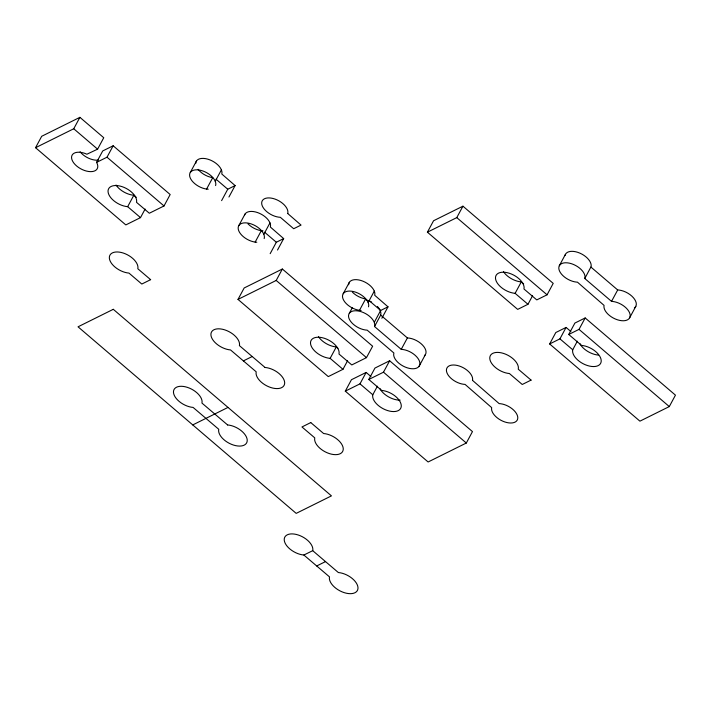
<?xml version="1.0" encoding="UTF-8"?>
<svg xmlns="http://www.w3.org/2000/svg" width="711" height="711" viewBox="0 0 711 711"><rect width="100%" height="100%" fill="white"/><g stroke="black" fill="none" stroke-linecap="round" stroke-linejoin="round"><path stroke-width="1.07" d="M584.78 278.508L584.904 278.143A14.282 7.91 28.3 0 0 571.688 263.79A14.282 7.91 28.3 0 0 558.997 269.549A14.282 7.91 28.3 0 0 576.239 282.08L577.439 282.151L604.057 305.392A14.282 7.91 28.3 0 0 617.281 319.746A14.282 7.91 28.3 0 0 629.973 313.986A14.282 7.91 28.3 0 0 612.722 301.464L611.531 301.384L584.78 278.508L591.063 266.714A14.282 7.91 28.3 0 0 579.927 253.16A14.282 7.91 28.3 0 0 565.076 255.365M215.575 185.571L215.637 185.438A14.282 7.91 28.3 0 0 202.884 170.987A14.282 7.91 28.3 0 0 189.713 176.301A14.282 7.91 28.3 0 0 206.581 189.082L208.225 189.215M264.145 238.594L264.216 238.461A14.282 7.91 28.3 0 0 251.463 224.009A14.282 7.91 28.3 0 0 238.292 229.324A14.282 7.91 28.3 0 0 255.16 242.104L256.804 242.238M368.485 306.823L368.547 306.681A14.282 7.91 28.3 0 0 355.793 292.239A14.282 7.91 28.3 0 0 342.622 297.554A14.282 7.91 28.3 0 0 359.49 310.334L361.135 310.467M140.511 217.619L125.82 224.916L35.55 147.71L41.7 136.281L79.899 117.333L103.753 137.73L97.603 149.159L86.911 154.216A14.282 7.91 28.3 0 0 71.553 157.309A14.282 7.91 28.3 0 0 86.546 171.093A14.282 7.91 28.3 0 0 97.211 163.69L96.563 162.384L102.713 150.954L113.165 145.773L170.169 194.53L164.019 205.959L149.328 213.247L136.521 202.333A15.589 8.621 28.3 0 0 121.901 186.593A15.589 8.621 28.3 0 0 108.339 193.25A15.589 8.621 28.3 0 0 127.669 206.679L140.511 217.619L145.124 209.052M35.55 147.71L73.74 128.762L79.899 117.333M96.563 162.384L107.006 157.202L113.165 145.773M127.669 206.679L133.828 195.249A15.589 8.621 28.3 0 1 116.017 185.02M190.281 172.497L196.432 161.068M206.581 189.082L212.74 177.652A14.282 7.91 28.3 0 1 198.129 169.378M215.246 181.287L221.397 169.858M221.601 200.653L227.751 189.224L235.101 185.58L221.788 174.008A14.282 7.91 28.3 0 0 210.074 159.948A14.282 7.91 28.3 0 0 195.729 163.477M228.942 197.009L235.101 185.58M238.852 225.52L245.011 214.091M255.16 242.104L261.31 230.675L262.954 230.808M263.817 234.31L269.976 222.881M342.969 369.311L328.286 376.599L238.007 299.402L244.166 287.973L282.356 269.016L372.626 346.213L366.476 357.642L351.785 364.939L338.987 354.025A15.589 8.621 28.3 0 0 324.358 338.285A15.589 8.621 28.3 0 0 310.796 344.933A15.589 8.621 28.3 0 0 330.135 358.362L342.969 369.311L347.59 360.735M270.171 253.676L276.33 242.247L283.671 238.603L270.367 227.031A14.282 7.91 28.3 0 0 259.666 213.416A14.282 7.91 28.3 0 0 244.495 215.22M277.521 250.032L283.671 238.603M238.007 299.402L276.206 280.445L282.356 269.016M343.191 293.741L349.341 282.311M349.314 313.284L352.389 307.57M330.135 358.362L336.285 346.932A15.589 8.621 28.3 0 1 318.484 336.703M359.49 310.334L365.65 298.904A14.282 7.91 28.3 0 1 352.354 292.123M368.147 302.539L374.306 291.11M374.51 321.905L380.661 310.476L388.01 306.832L374.697 295.252A14.282 7.91 28.3 0 0 362.983 281.2A14.282 7.91 28.3 0 0 348.639 284.729M374.528 326.527A14.282 7.91 28.3 0 0 361.41 311.782A14.282 7.91 28.3 0 0 348.852 318.013A14.282 7.91 28.3 0 0 367.196 330.162L393.894 353.003A14.282 7.91 28.3 0 0 407.012 367.747A14.282 7.91 28.3 0 0 419.57 361.508A14.282 7.91 28.3 0 0 401.235 349.359L374.528 326.527L380.678 315.089A14.282 7.91 28.3 0 0 377.399 306.459M527.962 304.281L517.679 309.392L427.409 232.186L433.559 220.757L462.941 206.181L553.211 283.378L547.061 294.807L536.778 299.909L523.971 288.995A15.589 8.621 28.3 0 0 509.343 273.264A15.589 8.621 28.3 0 0 495.78 279.912A15.589 8.621 28.3 0 0 515.12 293.341L527.962 304.281L532.575 295.714M381.851 318.261L388.01 306.832M345.297 391.148L359.988 383.86L372.786 394.774A15.589 8.621 28.3 0 0 387.415 410.514A15.589 8.621 28.3 0 0 400.977 403.857A15.589 8.621 28.3 0 0 381.638 390.428L368.796 379.487L374.955 368.058L389.646 360.761L472.468 431.595L466.318 443.024L428.12 461.981L345.297 391.148L351.447 379.718L366.138 372.431L370.938 376.519M359.988 383.86L366.138 372.431M427.409 232.186L456.782 217.61L462.941 206.181M368.796 379.487L383.487 372.191L389.646 360.761M372.786 394.774L377.408 386.197M401.235 349.359L407.385 337.929L380.678 315.089M419.117 366.236L425.267 354.807M515.12 293.341L521.27 281.911A15.589 8.621 28.3 0 1 503.468 271.682M559.299 265.772L565.449 254.342M549.647 343.964L559.93 338.863L572.728 349.768A15.589 8.621 28.3 0 0 587.357 365.507A15.589 8.621 28.3 0 0 600.919 358.859A15.589 8.621 28.3 0 0 581.58 345.43L568.738 334.481L574.897 323.052L585.18 317.95L675.45 395.147L669.3 406.576L639.918 421.161L549.647 343.964L555.798 332.535L566.08 327.424L570.88 331.522M559.93 338.863L566.08 327.424M568.738 334.481L579.021 329.38L585.18 317.95M572.728 349.768L577.341 341.2M611.531 301.384L617.69 289.955L618.881 290.035A14.282 7.91 28.3 0 1 633.43 297.758A14.282 7.91 28.3 0 1 634.381 307.987M629.67 317.764L635.821 306.334M243.384 360.895L252.201 356.513M192.752 424.92L228.009 407.421M316.706 565.965L325.514 561.592M303.864 555.024L312.716 550.678L338.356 572.542A15.589 8.621 28.3 0 1 357.695 585.971A15.589 8.621 28.3 0 1 344.133 592.619A15.589 8.621 28.3 0 1 329.504 576.879L303.864 555.024A15.589 8.621 28.3 0 1 284.524 541.595A15.589 8.621 28.3 0 1 298.087 534.948A15.589 8.621 28.3 0 1 312.716 550.678M521.27 281.911L523.678 283.965M336.285 346.932L337.894 348.301M133.828 195.249L136.236 197.303M590.93 267.078L617.69 289.955M456.782 217.61L547.061 294.807M579.021 329.38L669.3 406.576M368.965 300.469L380.661 310.476M216.055 179.216L227.751 189.224M264.625 232.239L276.33 242.247M276.206 280.445L366.476 357.642M383.487 372.191L466.318 443.024M73.74 128.762L97.603 149.159M107.006 157.202L164.019 205.959M400.124 400.133A15.589 8.621 28.3 0 1 379.825 388.473M98.394 160.126A14.282 7.91 28.3 0 1 80.103 151.781M598.378 355.082A15.589 8.621 28.3 0 1 579.758 343.466M261.31 230.675A14.282 7.91 28.3 0 1 248.023 223.894M366.201 299.944A14.282 7.91 28.3 0 1 371.631 302.122M407.385 337.929A14.282 7.91 28.3 0 1 422.53 345.057A14.282 7.91 28.3 0 1 424.414 355.74M472.522 380.376L499.149 403.617L500.34 403.697A14.282 7.91 28.3 0 1 517.59 416.228A14.282 7.91 28.3 0 1 504.899 421.987A14.282 7.91 28.3 0 1 491.674 407.625L465.047 384.384L463.856 384.313A14.282 7.91 28.3 0 1 446.615 371.782A14.282 7.91 28.3 0 1 459.306 366.023A14.282 7.91 28.3 0 1 472.522 380.376M287.724 213.513L301.037 225.085L293.687 228.729L280.321 217.299L278.676 217.157A14.282 7.91 28.3 0 1 261.799 204.377A14.282 7.91 28.3 0 1 274.979 199.071A14.282 7.91 28.3 0 1 287.724 213.513M150.625 279.663L141.809 284.045L128.967 273.095A15.589 8.621 28.3 0 1 109.636 259.666A15.589 8.621 28.3 0 1 123.199 253.018A15.589 8.621 28.3 0 1 137.818 268.749L150.625 279.663M113.289 309.312L78.032 326.811L296.194 513.378L331.442 495.878L113.289 309.312M310.769 422.574L301.962 426.955L314.76 437.86A15.589 8.621 28.3 0 0 329.389 453.6A15.589 8.621 28.3 0 0 342.951 446.952A15.589 8.621 28.3 0 0 323.612 433.523L310.769 422.574M531.064 380.109L522.247 384.482L509.405 373.533A15.589 8.621 28.3 0 1 490.066 360.104A15.589 8.621 28.3 0 1 503.628 353.456A15.589 8.621 28.3 0 1 518.257 369.196L531.064 380.109M265.043 367.463L239.403 345.608A15.589 8.621 28.3 0 0 224.774 329.868A15.589 8.621 28.3 0 0 211.211 336.516A15.589 8.621 28.3 0 0 230.542 349.945L256.191 371.809A15.589 8.621 28.3 0 0 270.811 387.539A15.589 8.621 28.3 0 0 284.373 380.892A15.589 8.621 28.3 0 0 265.043 367.463M227.6 424.947L201.951 403.084A15.589 8.621 28.3 0 0 187.331 387.344A15.589 8.621 28.3 0 0 173.768 394.001A15.589 8.621 28.3 0 0 193.099 407.43L218.748 429.284A15.589 8.621 28.3 0 0 233.368 445.024A15.589 8.621 28.3 0 0 246.93 438.376A15.589 8.621 28.3 0 0 227.6 424.947"/></g></svg>
